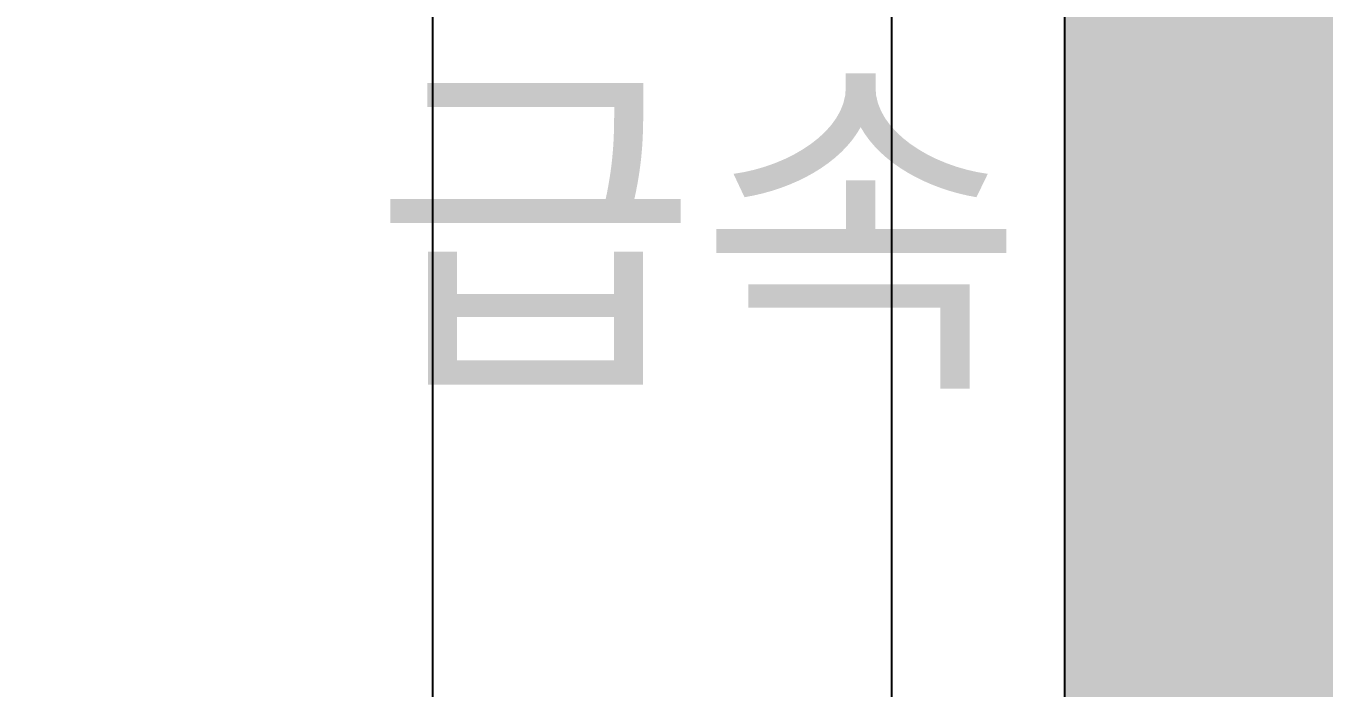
# Model space of a CAD drawing. Header units: millimetres. Extents: x -58335 to 291665, y -66693 to 213307.
# Drawn here: x 124654 to 126154, y -12215 to -11450 of the extents above; entities that cross this region are included whole.
import ezdxf
from ezdxf.enums import TextEntityAlignment as Align

# ---------------------------------------------------------------- set-up
doc = ezdxf.new("R2010")
doc.units = ezdxf.units.MM
doc.header["$LTSCALE"] = 1000
doc.linetypes.add('X-SITE$0$HID', pattern=[2.8, 1.8, -1])
for name, color, linetype in [('X-SITE$0$-MY-녹지', 254, 'Continuous'), ('X-SITE$0$A-HAT', 252, 'Continuous'), ('X-SITE$0$A-ROAD', 6, 'Continuous'), ('X-SITE$0$PV-주차장', 6, 'Continuous')]:
    doc.layers.add(name, color=color, linetype=linetype)
doc.layers.add('X-SITE$0$NOPLOT', color=193, linetype='Continuous', plot=False)
doc.styles.add('X-SITE$0$Gtx', font='')
doc.styles.get('X-SITE$0$Gtx').set_extended_font_data('Dotum')
pattern_1 = [(0, (-29382.5, 14650.24), (317.5, 317.5), [158.75, -476.25]), (90, (-29303.13, 14570.87), (-317.5, 317.5), [158.75, -476.25])]

# ---------------------------------------------------------------- blocks, each defined once
blk = doc.blocks.new('X-SITE$0$240910_L-1F')
at = {"layer": 'X-SITE$0$-MY-녹지'}
h = blk.add_hatch(dxfattribs=at)
h.set_pattern_fill('CROSS', color=256, scale=50, style=2)
h.set_pattern_definition(pattern_1)
edge = h.paths.add_edge_path()
edge.add_line((18171.1, 114605.3), (18171.1, 166105.3))
edge.add_line((18171.1, 166105.3), (47421.1, 166105.3))
edge.add_line((47421.1, 166105.3), (47421.1, 168105.3))
edge.add_line((47421.1, 168105.3), (46571.1, 168105.3))
edge.add_line((46571.1, 168105.3), (46571.1, 168905.3))
edge.add_line((46571.1, 168905.3), (47283.5, 168905.3))
edge.add_arc((45571.1, 168205.3), 1850, 22.2338, 32.7206)
edge.add_line((47127.5, 169205.3), (6313.7, 169205.3))
edge.add_line((6313.7, 169205.3), (1000, 163891.6))
edge.add_line((1000, 163891.6), (1000, -787.9))
edge.add_line((1000, -787.9), (6313.7, -6101.6))
edge.add_line((6313.7, -6101.6), (95101.4, -6101.6))
edge.add_line((95101.4, -6101.6), (95315.6, -5951.6))
edge.add_line((95315.6, -5951.6), (98071.1, -5951.6))
edge.add_line((98071.1, -5951.6), (98071.1, -5401.6))
edge.add_line((98071.1, -5401.6), (96971, -5401.6))
edge.add_line((96971, -5401.6), (96971, -4401.6))
edge.add_line((96971, -4401.6), (98071.1, -4401.6))
edge.add_line((98071.1, -4401.6), (98071.1, 31055.3))
edge.add_arc((96271.1, 31055.3), 1800, 360, 450)
edge.add_line((96271.1, 32855.3), (91071.1, 32855.3))
edge.add_arc((91071.1, 31055.3), 1800, 90, 180)
edge.add_line((89271.1, 31055.3), (89271.1, 30055.3))
edge.add_line((89271.1, 30055.3), (96471.1, 30055.3))
edge.add_line((96471.1, 30055.3), (96471.1, -3544.7))
edge.add_line((96471.1, -3544.7), (8071.1, -3544.7))
edge.add_line((8071.1, -3544.7), (8071.1, -794.7))
edge.add_line((8071.1, -794.7), (2871.1, -794.7))
edge.add_line((2871.1, -794.7), (2871.1, 103855.3))
edge.add_line((2871.1, 103855.3), (49071.1, 103855.3))
edge.add_arc((49071.1, 105655.3), 1800, 270, 360)
edge.add_line((50871.1, 105655.3), (50871.1, 114605.3))
edge.add_line((50871.1, 114605.3), (18171.1, 114605.3))
h = blk.add_hatch(dxfattribs=at)
h.set_pattern_fill('CROSS', color=256, scale=50, style=2)
h.set_pattern_definition(pattern_1)
edge = h.paths.add_edge_path()
edge.add_line((18171.1, 114605.3), (18171.1, 166105.3))
edge.add_line((18171.1, 166105.3), (47421.1, 166105.3))
edge.add_line((47421.1, 166105.3), (47421.1, 168105.3))
edge.add_line((47421.1, 168105.3), (46571.1, 168105.3))
edge.add_line((46571.1, 168105.3), (46571.1, 168905.3))
edge.add_line((46571.1, 168905.3), (47283.5, 168905.3))
edge.add_arc((45571.1, 168205.3), 1850, 22.2338, 32.7206)
edge.add_line((47127.5, 169205.3), (6313.7, 169205.3))
edge.add_line((6313.7, 169205.3), (1000, 163891.6))
edge.add_line((1000, 163891.6), (1000, -787.9))
edge.add_line((1000, -787.9), (6313.7, -6101.6))
edge.add_line((6313.7, -6101.6), (95101.4, -6101.6))
edge.add_line((95101.4, -6101.6), (95315.6, -5951.6))
edge.add_line((95315.6, -5951.6), (98071.1, -5951.6))
edge.add_line((98071.1, -5951.6), (98071.1, -5401.6))
edge.add_line((98071.1, -5401.6), (96971, -5401.6))
edge.add_line((96971, -5401.6), (96971, -4401.6))
edge.add_line((96971, -4401.6), (98071.1, -4401.6))
edge.add_line((98071.1, -4401.6), (98071.1, 31055.3))
edge.add_arc((96271.1, 31055.3), 1800, 360, 450)
edge.add_line((96271.1, 32855.3), (91071.1, 32855.3))
edge.add_arc((91071.1, 31055.3), 1800, 90, 180)
edge.add_line((89271.1, 31055.3), (89271.1, 30055.3))
edge.add_line((89271.1, 30055.3), (96471.1, 30055.3))
edge.add_line((96471.1, 30055.3), (96471.1, -3544.7))
edge.add_line((96471.1, -3544.7), (8071.1, -3544.7))
edge.add_line((8071.1, -3544.7), (8071.1, -794.7))
edge.add_line((8071.1, -794.7), (2871.1, -794.7))
edge.add_line((2871.1, -794.7), (2871.1, 103855.3))
edge.add_line((2871.1, 103855.3), (49071.1, 103855.3))
edge.add_arc((49071.1, 105655.3), 1800, 270, 360)
edge.add_line((50871.1, 105655.3), (50871.1, 114605.3))
edge.add_line((50871.1, 114605.3), (18171.1, 114605.3))

msp = doc.modelspace()

# ---------------------------------------------------------------- linework, layer by layer
at = {"layer": 'X-SITE$0$A-HAT'}
msp.add_line((125853.6, 15405), (125853.6, -18195), dxfattribs=at)
at = {"layer": 'X-SITE$0$A-ROAD', "elevation": 0}
msp.add_lwpolyline([(121653.6, -26501.8, 0.414214), (127653.6, -20501.8), (127653.6, 16405, 0.414214), (125653.6, 18405), (120453.6, 18405, 0.414214), (118453.6, 16405), (118453.6, 15205), (125653.6, 15205), (125653.6, -17995), (37653.6, -17995), (37653.6, -15245), (32453.6, -15245), (32453.6, 89005), (78453.6, 89005, 0.414214), (80453.6, 91005), (80453.6, 154305, 0.414214), (74453.6, 160305)], format="xyb", dxfattribs=at)
at = {"layer": 'X-SITE$0$PV-주차장', "linetype": 'X-SITE$0$HID', "elevation": 0}
msp.add_lwpolyline([(119453.6, -17963), (125123.6, -17963), (125123.6, 14905), (119453.6, 14905)], close=True, dxfattribs=at)

# ---------------------------------------------------------------- block references
msp.add_blockref('X-SITE$0$240910_L-1F', (29382.5, -14650.2))

# ---------------------------------------------------------------- texts
at = {"layer": 'X-SITE$0$NOPLOT', "style": 'X-SITE$0$Gtx'}
msp.add_text('급속', height=300, dxfattribs=at).set_placement((125430.7, -11837.1), align=Align.CENTER)

doc.saveas('drawing.dxf')
